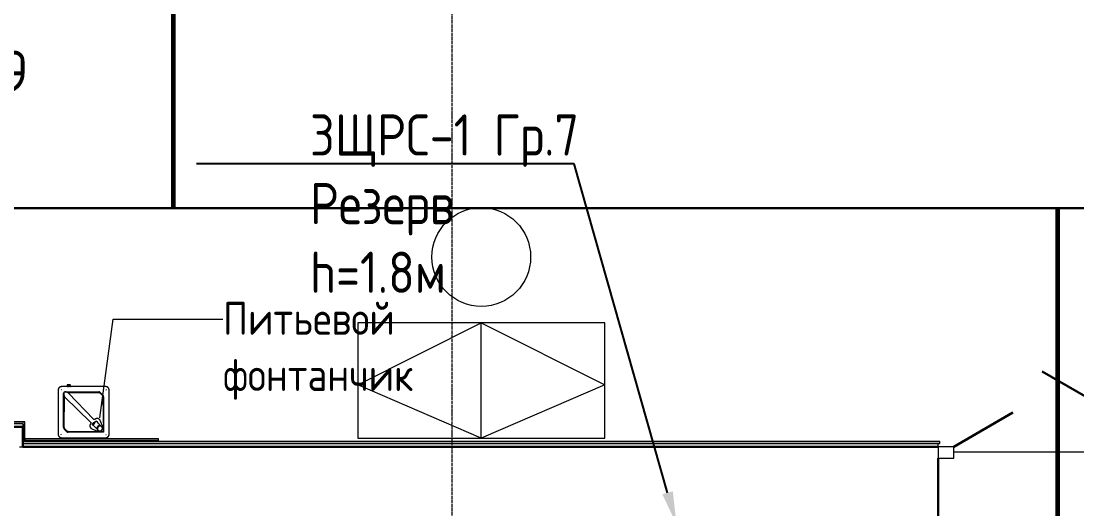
# Model space of a CAD drawing. Header units: millimetres. Extents: x -32 to 417638015, y -35 to 175284279.
# Drawn here: x 417139429 to 417145845, y 175240081 to 175243042 of the extents above; entities that cross this region are included whole.
import ezdxf
from ezdxf import colors
from ezdxf.entities.mleader import LeaderData, LeaderLine
from ezdxf.math import Vec2, Vec3

# ---------------------------------------------------------------- set-up
doc = ezdxf.new("R2010")
doc.units = ezdxf.units.MM
doc.linetypes.add('ADSK_Линия сетки', pattern=[25, 20, -2.5, 0, -2.5])
for name, color, linetype, lineweight in [('_ЭМ_гофра', 5, 'Continuous', 60), ('_ЭМ_ТХобщее_слой', 7, 'Continuous', 30), ('Аннотация', 7, 'Continuous', 18), ('Двери', 7, 'Continuous', 9), ('Оси', 253, 'Continuous', 9), ('Перекрытие', 7, 'Continuous', 18), ('Сантехника', 7, 'Continuous', 18), ('Стены несущие', 7, 'Continuous', 30), ('Стены отделка', 7, 'Continuous', 30), ('Стены штриховка', 7, 'Continuous', 9), ('ТХ', 5, 'Continuous', 0), ('ШТРИХОВКА', 252, 'Continuous', 15), ('ЭМ_Лоток 1_2', 162, 'Continuous', 30)]:
    doc.layers.add(name, color=color, linetype=linetype, lineweight=lineweight)
doc.layers.add('_ЭМ_Надписи', color=7, linetype='Continuous')
doc.layers.add('ЭОМ_Лотки рабочие', color=5, linetype='Continuous')
doc.styles.add('GOST Common_5', font='GOST_Common.ttf', dxfattribs={"width": 0.9, "height": 200})
doc.styles.add('ЭОМ', font='isocpeur.ttf', dxfattribs={"width": 0.85, "height": 250})
doc.linetypes.add('Cable in the tray', pattern='A,5,[130,ltypeshp.shx,S=1,R=0,X=0,Y=0],1.5,[130,ltypeshp.shx,S=1.5,R=90,X=0,Y=-1],1,[130,ltypeshp.shx,S=1,R=0,X=0.5,Y=0],5', length=12.5)

# ---------------------------------------------------------------- blocks, each defined once
blk = doc.blocks.new('ТХ 3 этаж')
at = {"layer": 'ТХ', "color": 8, "lineweight": 0}
blk.add_lwpolyline([(17095, 8850.6), (18595, 8850.6), (18595, 9550.6), (17095, 9550.6), (17095, 8850.6), (17845, 8850.6), (17845, 9550.6), (18595, 9175.6), (17845, 8850.6), (17095, 9175.6), (17845, 9550.6)], dxfattribs=at)
blk.add_circle((17845, 9950.6), 300, dxfattribs=at)
blk = doc.blocks.new('План 3 этажа')
at = {"layer": 'Аннотация', "color": 8, "lineweight": 9}
for p, q in [((8515.062, 9093.599), (8596.562, 9692.59)), ((8596.562, 9692.59), (9264.153, 9692.59))]:
    blk.add_line(p, q, dxfattribs=at)
at = {"layer": 'Двери', "color": 8, "lineweight": 30}
for p, q in [((15035.343, 8917.14), (14242.929, 9374.64)), ((13705.343, 8917.14), (14064.743, 9124.64))]:
    blk.add_line(p, q, dxfattribs=at)
at = {"layer": 'Двери', "color": 8}
for p, q in [((13610.343, 8917.14), (13610.343, 8847.14)), ((13705.343, 8917.14), (13610.343, 8917.14)), ((13705.343, 8847.14), (13705.343, 8917.14)), ((13610.343, 8847.14), (13705.343, 8847.14))]:
    blk.add_line(p, q, dxfattribs=at)
at = {"layer": 'Оси', "color": 8, "linetype": 'ADSK_Линия сетки'}
blk.add_line((10656.908, -3523.688), (10656.908, 21256.876), dxfattribs=at)
at = {"layer": 'Перекрытие', "color": 8}
blk.add_line((13705.343, 8886.544), (15035.343, 8886.544), dxfattribs=at)
at = {"layer": 'Сантехника', "color": 8}
for p, q in [((8262.343, 9261.14), (8262.343, 8993.14)), ((8280.977, 9264.14), (8282.836, 9264.14)), ((8551.343, 9282.14), (8283.343, 9282.14)), ((8295.718, 9033.353), (8295.718, 9242.89)), ((8296.916, 9242.89), (8296.916, 9234.958)), ((8303.968, 9251.14), (8508.754, 9251.14)), ((8307.593, 9249.942), (8303.968, 9249.942)), ((8304.171, 9251.14), (8305.369, 9249.942)), ((8305.369, 9249.942), (8304.171, 9251.14)), ((8322.844, 9244.882), (8310.677, 9249.546)), ((8317.315, 9282.186), (8315.841, 9282.186)), ((8317.11, 9282.186), (8318.413, 9282.186)), ((8324.091, 9282.186), (8321.341, 9282.186)), ((8322.844, 9244.882), (8508.754, 9246.499)), ((8479.288, 9083.508), (8322.844, 9244.882)), ((8324.641, 9282.186), (8329.041, 9282.186)), ((8324.641, 9282.186), (8329.041, 9282.186)), ((8332.341, 9282.186), (8329.591, 9282.186)), ((8335.269, 9282.186), (8336.572, 9282.186)), ((8337.841, 9282.186), (8336.367, 9282.186)), ((8515.434, 9243.819), (8531.868, 9227.827)), ((8518.654, 9247.039), (8534.867, 9230.826)), ((8554.343, 9261.647), (8554.343, 9263.505)), ((8555.22, 9264.14), (8556.826, 9264.14)), ((8557.074, 9263.514), (8557.074, 9262.339)), ((8572.343, 8993.14), (8572.343, 9261.14)), ((8297.311, 9231.873), (8301.898, 9219.909)), ((8299.961, 9033.353), (8301.898, 9219.909)), ((8301.898, 9219.909), (8461.221, 9065.44)), ((8534.824, 9220.927), (8537.08, 9007.402)), ((8538.968, 9220.927), (8538.968, 9005.515)), ((8471.784, 9050.716), (8474.753, 9047.747)), ((8474.968, 9047.952), (8471.87, 9050.637)), ((8496.736, 9069.73), (8493.767, 9072.698)), ((8493.846, 9072.613), (8496.53, 9069.515)), ((8504.416, 9061.28), (8507.711, 9057.985)), ((8505.307, 9060.388), (8513.247, 9052.449)), ((8513.247, 9052.449), (8514.781, 9050.914)), ((8514.781, 9050.914), (8523.447, 9042.249)), ((8532.936, 9043.817), (8517.958, 9077.235)), ((8277.611, 8991.941), (8277.611, 8990.766)), ((8279.465, 8990.14), (8277.859, 8990.14)), ((8280.343, 8992.633), (8280.343, 8990.775)), ((8313.656, 9009.615), (8299.818, 9023.454)), ((8316.399, 9012.358), (8302.75, 9026.385)), ((8537.08, 9007.402), (8323.556, 9009.299)), ((8538.968, 9005.515), (8323.556, 9005.515)), ((8467.292, 9026.611), (8500.691, 9011.602)), ((8492.033, 9031.236), (8484.094, 9039.175)), ((8493.568, 9029.701), (8492.033, 9031.236)), ((8502.726, 9020.544), (8493.568, 9029.701)), ((8502.905, 9016.803), (8498.688, 9032.31)), ((8498.941, 9033.264), (8510.375, 9045.257)), ((8499.839, 9031.159), (8504.056, 9015.652)), ((8511.526, 9044.106), (8500.092, 9032.113)), ((8503.135, 9016.405), (8504.286, 9015.254)), ((8504.73, 9015.013), (8520.533, 9011.576)), ((8511.318, 9045.557), (8527.119, 9042.121)), ((8528.27, 9040.97), (8512.469, 9044.406)), ((8521.476, 9011.875), (8532.918, 9023.877)), ((8528.724, 9040.723), (8527.573, 9041.874)), ((8533.171, 9024.831), (8528.96, 9040.315)), ((8537.08, 9007.402), (8538.968, 9005.515)), ((8553.708, 8990.14), (8551.849, 8990.14)), ((8283.343, 8972.14), (8551.343, 8972.14))]:
    blk.add_line(p, q, dxfattribs=at)
at = {"layer": 'Сантехника', "color": 8, "lineweight": 9}
for p, q in [((8317.11, 9292.21), (8317.708, 9291.612)), ((8326.841, 9292.21), (8317.11, 9292.21)), ((8317.708, 9291.612), (8317.11, 9291.013)), ((8317.11, 9291.013), (8317.708, 9290.415)), ((8326.841, 9291.013), (8317.11, 9291.013)), ((8317.708, 9290.415), (8317.11, 9289.816)), ((8317.11, 9289.816), (8317.708, 9289.217)), ((8326.841, 9289.816), (8317.11, 9289.816)), ((8317.708, 9289.217), (8317.11, 9288.619)), ((8317.11, 9288.619), (8317.708, 9288.02)), ((8326.841, 9288.619), (8317.11, 9288.619)), ((8317.708, 9288.02), (8317.11, 9287.422)), ((8317.11, 9287.422), (8317.708, 9286.823)), ((8326.841, 9287.422), (8317.11, 9287.422)), ((8317.708, 9286.823), (8317.11, 9286.224)), ((8317.11, 9286.224), (8317.708, 9285.626)), ((8326.841, 9286.224), (8317.11, 9286.224)), ((8317.708, 9285.626), (8317.11, 9285.027)), ((8317.11, 9285.027), (8317.708, 9284.429)), ((8326.841, 9285.027), (8317.11, 9285.027)), ((8317.708, 9284.429), (8317.11, 9283.83)), ((8317.11, 9283.83), (8317.708, 9283.231)), ((8326.841, 9283.83), (8317.11, 9283.83)), ((8317.708, 9283.231), (8317.11, 9282.633)), ((8317.11, 9282.633), (8317.708, 9282.034)), ((8326.841, 9282.633), (8317.11, 9282.633)), ((8326.841, 9291.612), (8317.708, 9291.612)), ((8326.841, 9290.415), (8317.708, 9290.415)), ((8326.841, 9289.217), (8317.708, 9289.217)), ((8326.841, 9288.02), (8317.708, 9288.02)), ((8326.841, 9286.823), (8317.708, 9286.823)), ((8326.841, 9285.626), (8317.708, 9285.626)), ((8326.841, 9284.429), (8317.708, 9284.429)), ((8326.841, 9283.231), (8317.708, 9283.231)), ((8319.341, 9292.21), (8326.841, 9292.21)), ((8326.841, 9292.21), (8334.341, 9292.21)), ((8336.572, 9292.21), (8326.841, 9292.21)), ((8335.974, 9291.612), (8326.841, 9291.612)), ((8336.572, 9291.013), (8326.841, 9291.013)), ((8335.974, 9290.415), (8326.841, 9290.415)), ((8336.572, 9289.816), (8326.841, 9289.816)), ((8335.974, 9289.217), (8326.841, 9289.217)), ((8336.572, 9288.619), (8326.841, 9288.619)), ((8335.974, 9288.02), (8326.841, 9288.02)), ((8336.572, 9287.422), (8326.841, 9287.422)), ((8335.974, 9286.823), (8326.841, 9286.823)), ((8336.572, 9286.224), (8326.841, 9286.224)), ((8335.974, 9285.626), (8326.841, 9285.626)), ((8336.572, 9285.027), (8326.841, 9285.027)), ((8335.974, 9284.429), (8326.841, 9284.429)), ((8336.572, 9283.83), (8326.841, 9283.83)), ((8335.974, 9283.231), (8326.841, 9283.231)), ((8336.572, 9282.633), (8326.841, 9282.633)), ((8335.974, 9291.612), (8336.572, 9292.21)), ((8336.572, 9291.013), (8335.974, 9291.612)), ((8335.974, 9290.415), (8336.572, 9291.013)), ((8336.572, 9289.816), (8335.974, 9290.415)), ((8335.974, 9289.217), (8336.572, 9289.816)), ((8336.572, 9288.619), (8335.974, 9289.217)), ((8335.974, 9288.02), (8336.572, 9288.619)), ((8336.572, 9287.422), (8335.974, 9288.02)), ((8335.974, 9286.823), (8336.572, 9287.422)), ((8336.572, 9286.224), (8335.974, 9286.823)), ((8335.974, 9285.626), (8336.572, 9286.224)), ((8336.572, 9285.027), (8335.974, 9285.626)), ((8335.974, 9284.429), (8336.572, 9285.027)), ((8336.572, 9283.83), (8335.974, 9284.429)), ((8335.974, 9283.231), (8336.572, 9283.83)), ((8336.572, 9282.633), (8335.974, 9283.231)), ((8335.974, 9282.034), (8336.572, 9282.633))]:
    blk.add_line(p, q, dxfattribs=at)
at = {"layer": 'Сантехника', "color": 8, "flags": 128}
for points in [[(8283.343, 9282.14), (8282.503, 9282.123), (8281.664, 9282.073), (8280.829, 9281.989), (8279.997, 9281.872), (8279.171, 9281.721), (8278.351, 9281.538), (8277.539, 9281.322), (8276.737, 9281.074), (8275.945, 9280.794), (8275.165, 9280.482), (8274.398, 9280.14), (8273.645, 9279.767), (8272.908, 9279.364), (8272.188, 9278.932), (8271.485, 9278.472), (8270.802, 9277.984), (8270.138, 9277.469), (8269.496, 9276.928), (8268.875, 9276.362), (8268.278, 9275.771), (8267.705, 9275.157), (8267.157, 9274.52), (8266.635, 9273.862), (8266.14, 9273.184), (8265.672, 9272.486), (8265.232, 9271.771), (8264.822, 9271.038), (8264.441, 9270.289), (8264.09, 9269.526), (8263.77, 9268.749), (8263.481, 9267.961), (8263.224, 9267.161), (8263, 9266.352), (8262.808, 9265.534), (8262.648, 9264.709), (8262.522, 9263.879), (8262.429, 9263.044), (8262.37, 9262.206), (8262.344, 9261.367), (8262.343, 9261.14)], [(8310.677, 9249.546), (8310.327, 9249.656), (8309.883, 9249.753), (8309.363, 9249.833), (8308.792, 9249.893), (8308.193, 9249.93), (8307.593, 9249.942)], [(8572.343, 9261.14), (8572.326, 9261.98), (8572.276, 9262.818), (8572.192, 9263.654), (8572.074, 9264.486), (8571.924, 9265.312), (8571.741, 9266.132), (8571.525, 9266.943), (8571.277, 9267.746), (8570.997, 9268.538), (8570.685, 9269.318), (8570.342, 9270.085), (8569.97, 9270.837), (8569.567, 9271.574), (8569.135, 9272.295), (8568.675, 9272.997), (8568.187, 9273.681), (8567.672, 9274.345), (8567.131, 9274.987), (8566.564, 9275.607), (8565.974, 9276.204), (8565.359, 9276.777), (8564.723, 9277.325), (8564.065, 9277.848), (8563.387, 9278.343), (8562.689, 9278.811), (8561.973, 9279.25), (8561.241, 9279.661), (8560.492, 9280.042), (8559.729, 9280.393), (8558.952, 9280.713), (8558.163, 9281.001), (8557.364, 9281.258), (8556.554, 9281.483), (8555.737, 9281.675), (8554.912, 9281.834), (8554.082, 9281.961), (8553.247, 9282.053), (8552.409, 9282.113), (8551.569, 9282.139), (8551.343, 9282.14)], [(8296.916, 9234.958), (8296.928, 9234.358), (8296.965, 9233.759), (8297.025, 9233.187), (8297.105, 9232.668), (8297.202, 9232.223), (8297.311, 9231.873)], [(8471.87, 9050.637), (8471.563, 9051.005), (8471.387, 9051.475), (8471.35, 9052.021), (8471.457, 9052.612), (8471.699, 9053.216)], [(8471.699, 9053.216), (8475.35, 9059.101), (8479.987, 9064.495), (8485.382, 9069.133), (8491.267, 9072.783)], [(8491.267, 9072.783), (8491.871, 9073.026), (8492.462, 9073.132), (8493.008, 9073.096), (8493.478, 9072.92), (8493.846, 9072.613)], [(8262.343, 8993.14), (8262.359, 8992.3), (8262.41, 8991.462), (8262.494, 8990.626), (8262.611, 8989.794), (8262.761, 8988.968), (8262.945, 8988.148), (8263.161, 8987.336), (8263.409, 8986.534), (8263.689, 8985.742), (8264, 8984.962), (8264.343, 8984.195), (8264.716, 8983.443), (8265.118, 8982.705), (8265.55, 8981.985), (8266.011, 8981.282), (8266.499, 8980.599), (8267.014, 8979.935), (8267.555, 8979.293), (8268.121, 8978.673), (8268.712, 8978.075), (8269.326, 8977.502), (8269.963, 8976.954), (8270.62, 8976.432), (8271.299, 8975.937), (8271.996, 8975.469), (8272.712, 8975.029), (8273.445, 8974.619), (8274.193, 8974.238), (8274.957, 8973.887), (8275.733, 8973.567), (8276.522, 8973.278), (8277.322, 8973.022), (8278.131, 8972.797), (8278.949, 8972.605), (8279.773, 8972.446), (8280.604, 8972.319), (8281.439, 8972.226), (8282.276, 8972.167), (8283.116, 8972.141), (8283.343, 8972.14)], [(8551.343, 8972.14), (8552.182, 8972.157), (8553.021, 8972.207), (8553.857, 8972.291), (8554.688, 8972.408), (8555.515, 8972.559), (8556.334, 8972.742), (8557.146, 8972.958), (8557.949, 8973.206), (8558.74, 8973.486), (8559.52, 8973.798), (8560.287, 8974.14), (8561.04, 8974.513), (8561.777, 8974.916), (8562.498, 8975.348), (8563.2, 8975.808), (8563.884, 8976.296), (8564.547, 8976.811), (8565.19, 8977.352), (8565.81, 8977.918), (8566.407, 8978.509), (8566.98, 8979.123), (8567.528, 8979.76), (8568.05, 8980.418), (8568.546, 8981.096), (8569.014, 8981.794), (8569.453, 8982.509), (8569.864, 8983.242), (8570.245, 8983.991), (8570.596, 8984.754), (8570.915, 8985.53), (8571.204, 8986.319), (8571.461, 8987.119), (8571.686, 8987.928), (8571.878, 8988.746), (8572.037, 8989.571), (8572.163, 8990.401), (8572.256, 8991.236), (8572.316, 8992.074), (8572.341, 8992.913), (8572.343, 8993.14)]]:
    blk.add_lwpolyline(points, dxfattribs=at)
at = {"layer": 'Сантехника', "color": 8}
for centre, radius, start, end in [((8283.343, 9261.14), 21, 140.2839947, 180), ((8283.343, 9261.14), 21, 113.6770968, 135.8149915), ((8280.348, 9266.64), 13, 122.0346135, 132.0600838), ((8283.343, 9261.14), 21, 102.50393, 111.3737144), ((8283.343, 9261.14), 21, 90, 97.6171567), ((8303.968, 9242.89), 8.25, 90, 180), ((8303.968, 9242.89), 7.052, 90, 180), ((8508.754, 9237.14), 14, 45, 90), ((8551.343, 9261.14), 21, 50.2839947, 90), ((8551.343, 9261.14), 21, 23.6770968, 45.8149915), ((8551.343, 9261.14), 21, 12.50393, 21.3737144), ((8551.343, 9261.14), 21, 0, 7.6171567), ((8524.968, 9220.927), 14, 0, 45), ((8283.343, 8993.14), 21, 180, 187.6171567), ((8283.343, 8993.14), 21, 192.50393, 201.3737144), ((8283.343, 8993.14), 21, 203.6770968, 225.8149915), ((8309.718, 9033.353), 14, 180, 225), ((8323.556, 9019.515), 14, 225, 270), ((8551.343, 8993.14), 21, 320.2839947, 0), ((8283.343, 8993.14), 21, 232.2858589, 270), ((8551.343, 8993.14), 21, 270, 277.6171567), ((8551.343, 8993.14), 21, 282.50393, 291.3737144), ((8551.343, 8993.14), 21, 293.6770968, 315.8149915), ((8554.337, 8987.64), 13, 302.0346135, 312.0600838)]:
    blk.add_arc(centre, radius, start, end, dxfattribs=at)
for centre, major_axis, ratio, start_param, end_param in [((8476.874, 9049.868), (2.121, 2.121), 0.66913061, 2.01620352, 3.19906486), ((8498.177, 9046.306), (22.71, 22.71), 0.66913061, 1.12538914, 2.01620352), ((8253.191, 8808.272), (230.903, 230.903), 0.66913061, 0, 0.05747221), ((8494.614, 9067.608), (2.121, 2.121), 0.66913061, 6.2257131, 7.40857445), ((8736.21, 9291.291), (230.903, 230.903), 0.66913061, 3.08412044, 3.14159265), ((8499.631, 9032.61), (0.707, 0.707), 0.95105652, 1.5958767, 2.64307425), ((8500.782, 9031.459), (0.707, 0.707), 0.95105652, 1.5958767, 2.64307425), ((8516.485, 9027.998), (10.891, 10.891), 0.95105652, 1.57079633, 4.71238898), ((8504.977, 9015.944), (0.691, 0.691), 0.95105652, 2.64307425, 3.6902718), ((8516.485, 9027.998), (10.891, 10.891), 0.95105652, 4.71238898, 7.85398163), ((8511.065, 9044.603), (0.707, 0.707), 0.95105652, 0.54867915, 1.5958767), ((8512.216, 9043.452), (0.707, 0.707), 0.95105652, 0.54867915, 1.5958767), ((8520.786, 9012.53), (0.707, 0.707), 0.95105652, 3.6902718, 4.73746935), ((8528.017, 9040.016), (0.707, 0.707), 0.95105652, 5.7846669, 6.83186445), ((8532.228, 9024.532), (0.707, 0.707), 0.95105652, 4.73746935, 5.7846669)]:
    blk.add_ellipse(centre, major_axis=major_axis, ratio=ratio, start_param=start_param, end_param=end_param, dxfattribs=at)
for points in [[(8508.754, 9246.499), (8509.594, 9246.503), (8511.208, 9246.309), (8513.531, 9245.376), (8514.831, 9244.401), (8515.434, 9243.819)], [(8531.868, 9227.827), (8532.492, 9227.214), (8533.544, 9225.884), (8534.574, 9223.483), (8534.811, 9221.803), (8534.824, 9220.927)], [(8461.295, 9058.694), (8460.155, 9057.531), (8458.211, 9055.022), (8456.246, 9050.595), (8455.404, 9045.849), (8455.716, 9041.036), (8457.169, 9036.439), (8459.67, 9032.325), (8463.101, 9028.913), (8465.813, 9027.281), (8467.292, 9026.611)], [(8489.078, 9085.884), (8487.959, 9085.17), (8486.915, 9084.345), (8485.934, 9083.401)], [(8517.958, 9077.235), (8517.29, 9078.713), (8515.663, 9081.424), (8512.267, 9084.854), (8508.171, 9087.364), (8503.59, 9088.835), (8498.791, 9089.173), (8494.052, 9088.365), (8491.098, 9087.082), (8489.73, 9086.282)], [(8302.75, 9026.385), (8302.143, 9027.014), (8301.126, 9028.37), (8300.156, 9030.794), (8299.956, 9032.478), (8299.961, 9033.353)], [(8323.556, 9009.299), (8322.648, 9009.311), (8320.906, 9009.554), (8318.415, 9010.619), (8317.035, 9011.71), (8316.399, 9012.358)]]:
    blk.add_open_spline(points, degree=3, dxfattribs=at)
for points, knots in [([(8461.221, 9065.44), (8461.83, 9064.845), (8462.478, 9063.753), (8462.72, 9062.085), (8462.516, 9060.411), (8461.892, 9059.304), (8461.295, 9058.694)], [-1, -1, -1, -1, -0.66666667, -0.5, -0.33333333, 0, 0, 0, 0]), ([(8485.934, 9083.401), (8485.329, 9082.821), (8484.234, 9082.216), (8482.587, 9082.024), (8480.947, 9082.269), (8479.874, 9082.908), (8479.288, 9083.508)], [-1, -1, -1, -1, -0.66666667, -0.5, -0.33333333, 0, 0, 0, 0]), ([(8500.691, 9011.602), (8502.518, 9010.788), (8506.24, 9009.628), (8513.054, 9009.21), (8517.782, 9010.347), (8520.376, 9011.469)], [-1, -1, -1, -1, -0.9, -0.8, -0.655947404, -0.655947404, -0.655947404, -0.655947404]), ([(8521.959, 9012.221), (8522.414, 9012.458), (8526.283, 9014.631), (8530.133, 9018.482), (8532.39, 9022.696), (8532.751, 9023.463)], [-0.626162496, -0.626162496, -0.626162496, -0.626162496, -0.6, -0.4, -0.356813529, -0.356813529, -0.356813529, -0.356813529]), ([(8533.319, 9024.769), (8533.557, 9025.363), (8534.43, 9027.817), (8535.263, 9032.334), (8534.904, 9038.274), (8533.747, 9041.992), (8532.936, 9043.817)], [-0.332613361, -0.332613361, -0.332613361, -0.332613361, -0.3, -0.2, -0.1, 0, 0, 0, 0])]:
    blk.add_open_spline(points, degree=3, knots=knots, dxfattribs=at)
at = {"layer": 'Стены несущие', "color": 8}
for p, q in [((8047.939, 9038.324), (7607.941, 9037.133)), ((8048.267, 8917.14), (8047.939, 9038.324)), ((8048.267, 8917.14), (10361.343, 8917.14)), ((10361.343, 8917.14), (13610.343, 8917.14)), ((13610.343, 8477.14), (13610.343, 8847.14))]:
    blk.add_line(p, q, dxfattribs=at)
at = {"layer": 'Стены отделка', "color": 8, "lineweight": 9}
for p, q in [((8057.343, 9069.14), (7577.854, 9069.14)), ((8047.343, 9057.14), (7587.886, 9057.14)), ((8047.343, 9057.14), (8047.343, 8917.14)), ((8059.343, 8965.14), (8059.343, 9067.14)), ((8047.343, 8937.14), (10361.343, 8937.14)), ((8872.527, 8965.14), (8059.343, 8965.14)), ((8872.527, 8949.14), (8872.527, 8965.14)), ((13620.343, 8949.14), (8872.527, 8949.14)), ((13610.343, 8917.14), (13610.343, 8937.14)), ((13610.343, 8937.14), (13620.343, 8937.14)), ((13620.343, 8937.14), (13620.343, 8949.14)), ((8027.343, 8917.14), (8047.343, 8917.14))]:
    blk.add_line(p, q, dxfattribs=at)
at = {"layer": 'Стены штриховка', "color": 8}
for p, q in [((8059.343, 9067.14), (7575.859, 9067.14)), ((8059.343, 9069.14), (8057.343, 9069.14)), ((8057.343, 8947.14), (8057.343, 9069.14)), ((8059.343, 9067.14), (8059.343, 9069.14)), ((8872.527, 8956.14), (8057.343, 8956.14)), ((13620.343, 8947.14), (8057.343, 8947.14)), ((8059.343, 8965.14), (8059.343, 8956.14)), ((8872.527, 8949.14), (8872.527, 8947.14)), ((10361.343, 8937.14), (13610.343, 8937.14))]:
    blk.add_line(p, q, dxfattribs=at)
at = {"layer": 'ЭОМ_Лотки рабочие'}
blk.add_blockref('ТХ 3 этаж', (-7010.895, 118.542), dxfattribs=at)
at = {"layer": 'Аннотация', "color": 8, "lineweight": 9, "insert": (9264.153, 9796.713), "char_height": 200, "width": 1619.1, "attachment_point": 1, "line_spacing_factor": 1.022766, "style": 'GOST Common_5'}
blk.add_mtext('\\pxt1.8,3.6,5.4,7.2,9,10.8,12.6,14.4,16.2,18,19.8,21.6,23.4,25.2,27,28.8,30.6,32.4,34.2,36,37.8,39.6,41.4,43.2,45,46.8,48.6,50.4,52.2,54,55.8,57.6;{Питьевой фонтанчик}', dxfattribs=at)
blk = doc.blocks.new('_ЭМ_ТХ2_3 этаж_нов')
at = {"layer": 'ТХ', "color": 8, "lineweight": 0}
blk.add_lwpolyline([(16077.2, 8815.2), (17577.2, 8815.2), (17577.2, 9515.2), (16077.2, 9515.2), (16077.2, 8815.2), (16827.2, 8815.2), (16827.2, 9515.2), (17577.2, 9140.2), (16827.2, 8815.2), (16077.2, 9140.2), (16827.2, 9515.2)], dxfattribs=at)
blk.add_circle((16827.2, 9915.2), 300, dxfattribs=at)

msp = doc.modelspace()

# ---------------------------------------------------------------- linework, layer by layer
at = {"layer": '_ЭМ_гофра', "linetype": 'ByBlock'}
for points in [[(417140352.2, 175244400.3), (417140352.2, 175241905.8)], [(417140036.1, 175234785.4), (417140037.3, 175239344.9), (417145730, 175239344.9), (417145730, 175241905.8)]]:
    msp.add_lwpolyline(points, dxfattribs=at)
at = {"layer": 'ЭМ_Лоток 1_2', "linetype": 'Cable in the tray', "ltscale": 50}
msp.add_lwpolyline([(417132663.3, 175268196.7), (417132702.9, 175241905.8), (417180042.9, 175241905.8)], dxfattribs=at)

# ---------------------------------------------------------------- block references
at = {"layer": '_ЭМ_ТХобщее_слой', "lineweight": 50}
msp.add_blockref('_ЭМ_ТХ2_3 этаж_нов', (417125398.5, 175231694.6), dxfattribs=at)
at = {"layer": 'ШТРИХОВКА'}
msp.add_blockref('План 3 этажа', (417131391.6, 175231540.7), dxfattribs=at)

# ---------------------------------------------------------------- leaders
at = {"layer": '_ЭМ_Надписи', "color": 7, "ltscale": 5}
ml = msp.add_multileader_mtext('Standard', dxfattribs=at)
ml.set_content('{\\fGOST Common|b0|i0|c204|p34;\\W0.9;\\C256;3ЩРС-1\\fISOCPEUR|b0|i0|c204|p34;\\W0.85; Гр.9 Эл.суш.\\P\\fGOST Common|b0|i0|c0|p34;\\W0.9;h=\\fGOST Common|b0|i0|c204|p34;1\\fGOST Common|b0|i0|c0|p34;.\\fGOST Common|b0|i0|c204|p34;1м \\fGOST Common|b0|i0|c0|p34;L=1\\fGOST Common|b0|i0|c204|p34;м}', color=1, style='ЭОМ')
ml.set_leader_properties()
ml.build(insert=Vec2(0, 0))
ml.multileader.update_dxf_attribs({"text_left_attachment_type": 6, "text_right_attachment_type": 6, "dogleg_length": 0, "arrow_head_size": 200})
ctx = ml.context
ctx.base_point, ctx.char_height, ctx.arrow_head_size, ctx.landing_gap_size, ctx.plane_origin = Vec3(417137830, 175242562.5), 250, 200, 0, Vec3(417112174.5, 175255779)
ctx.left_attachment, ctx.right_attachment = 6, 6
notes = []
notes.append((ctx, [(0, (1, 1, 0), (417137830, 175242562.5), (1, 0), 0, [(0, [(417137060.2, 175240000)], 0, [])])]))
ctx.mtext.insert, ctx.mtext.width, ctx.mtext.defined_height, ctx.mtext.flow_direction = Vec3(417137830, 175242862.5), 2073.809, 545.6, 5
ml = msp.add_multileader_mtext('Standard', dxfattribs=at)
ml.set_content('{\\fGOST Common|b0|i0|c204|p34;\\W0.9;\\C256;3ЩРС-1\\fISOCPEUR|b0|i0|c204|p34;\\W0.85; Гр.7 Резерв\\P\\fGOST Common|b0|i0|c0|p34;\\W0.9;h=\\fGOST Common|b0|i0|c204|p34;1\\fGOST Common|b0|i0|c0|p34;.\\fGOST Common|b0|i0|c204|p34;8м}', color=1, style='ЭОМ')
ml.set_leader_properties()
ml.build(insert=Vec2(0, 0))
ml.multileader.update_dxf_attribs({"text_left_attachment_type": 6, "text_right_attachment_type": 6, "dogleg_length": 0, "arrow_head_size": 200})
ctx = ml.context
ctx.base_point, ctx.char_height, ctx.arrow_head_size, ctx.landing_gap_size, ctx.plane_origin = Vec3(417141184.6, 175242175.7), 250, 200, 0, Vec3(417115478.1, 175252084.3)
ctx.left_attachment, ctx.right_attachment = 6, 6
notes.append((ctx, [(1, (1, 1, 0), (417142790.8, 175242175.7), (-1, 0), 0, [(1, [(417143412.5, 175239985.8)], 0, [])])]))
ctx.mtext.insert, ctx.mtext.width, ctx.mtext.defined_height, ctx.mtext.flow_direction = Vec3(417141184.6, 175242475.7), 2273.288, 545.6, 5
for ctx, leaders in notes:
    for number, flags, end, landing, length, lines in leaders:
        leader = LeaderData()
        leader.index, (leader.has_last_leader_line, leader.has_dogleg_vector, leader.attachment_direction) = number, flags
        leader.last_leader_point, leader.dogleg_vector, leader.dogleg_length = Vec3(end), Vec3(landing), length
        for number, points, colour, breaks in lines:
            line = LeaderLine()
            line.index, line.vertices, line.color, line.breaks = number, Vec3.list(points), colors.encode_raw_color(colour), breaks
            leader.lines.append(line)
        ctx.leaders.append(leader)

doc.saveas('drawing.dxf')
